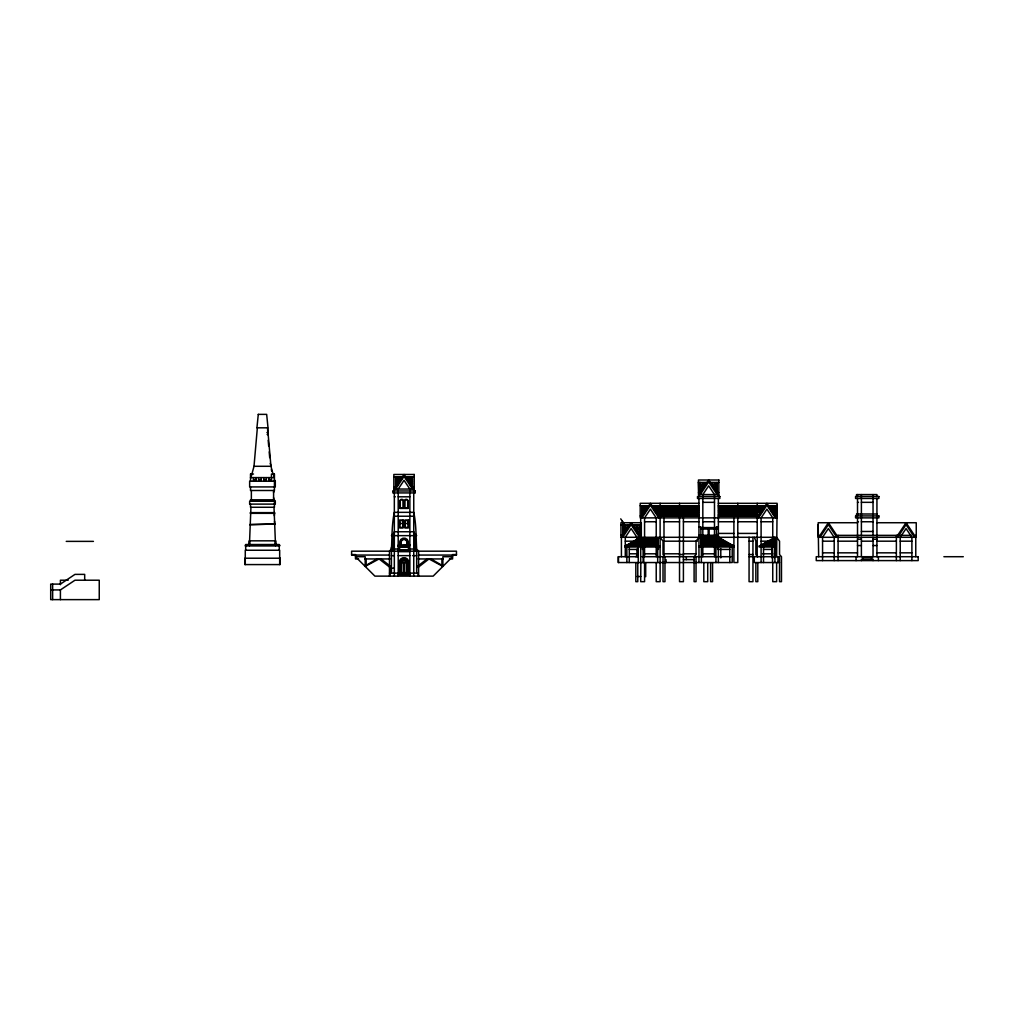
<?xml version="1.0" encoding="UTF-8"?>
<svg xmlns="http://www.w3.org/2000/svg" width="1014" height="1014" viewBox="0 0 1014 1014"><rect width="100%" height="100%" fill="white"/><g stroke="black" fill="none" stroke-linecap="round" stroke-linejoin="round"><path stroke-width="1.5" d="M896.389 535.354L896.351 560.603M249.406 545.557L250.94 507.266M250.94 474.032L250.94 477.607L254.007 466.288L257.353 427.819M401.696 573.125L401.785 561.895A2.332 2.332 0 0 1 406.284 561.895L406.386 573.125M390.682 573.125L391.417 568.22L394.332 568.22M391.417 547.256L391.417 549.765C392.114 537.243 391.746 524.517 394.332 512.336L413.75 512.336C416.323 524.276 415.905 536.748 416.665 549.018L418.605 551.185L418.605 576.129M392.874 551.185L392.874 535.646L394.332 531.754L413.75 531.754L415.208 535.646L415.208 549.018L416.665 551.185L416.665 573.125M393.356 490.979L394.332 489.04L394.332 490.979M698.95 494.579L697.974 498.457M393.838 476.897L402.419 476.897L395.625 487.366L395.625 476.897M397.437 485.25L398.781 483.222M401.481 479.191L402.419 476.897M395.625 489.04L404.041 476.415L412.457 489.04M620.936 535.354L622.71 535.354L631.126 522.73L639.542 535.62L639.542 525.151M620.936 525.151L629.504 525.151L625.473 531.488L622.71 531.488M622.71 537.293L631.126 524.669L639.542 537.293M640.202 515.936L641.989 515.936L650.405 503.312L658.808 516.202L698.95 516.202M640.202 505.733L648.783 505.733L647.439 508.027L641.989 508.027M643.801 514.085L646.488 510.042M641.989 517.875L650.405 505.251L658.808 517.875M698.469 492.627L700.243 492.627L708.659 480.002L717.075 492.627L718.85 492.627M700.243 494.579L708.659 481.954L717.075 494.579M718.368 516.202L758.497 516.202L765.304 505.999L718.368 505.733M760.323 514.085L763.01 510.042M758.497 517.875L766.914 505.251L775.33 517.875M819.971 537.293L828.375 524.669L836.791 537.293M897.644 535.354L906.06 522.73L914.476 535.354L916.25 535.354M897.644 537.293L906.06 524.669L914.476 537.293M391.417 573.011L391.417 551.185L392.874 549.018L398.21 549.018M391.417 535.646L392.874 533.706M639.238 539.233L640.696 537.293M698.95 537.293L696.035 541.184L696.035 554.544L694.096 556.711L694.096 581.668L696.035 581.668L696.035 556.711L730.993 556.711M391.417 549.018L389.477 551.185L389.477 576.129M635.829 556.711L637.781 554.544M417.793 566.116L427.046 558.942M417.996 567.472L428.985 558.942L442.877 566.42L442.877 556.711L452.586 556.711L433.168 576.129L374.901 576.129L355.483 556.711L365.192 556.711L365.192 566.42L379.084 558.942L390.073 567.472M50.7 589.92L60.409 589.92L74.973 580.211L99.245 580.211L99.245 599.629L50.7 599.629L50.7 584.102L60.409 584.102L74.973 574.38L84.682 574.38L84.682 580.211M414.232 476.897L405.651 476.897L406.589 479.191M622.343 521.272L623.306 523.579M651.609 505.999L698.95 505.733M641.317 525.151L632.736 525.151L633.687 527.445M658.416 516.202L698.95 515.936M709.863 482.702L718.85 482.436M639.137 535.62L641.317 535.354M777.117 505.733L768.536 505.733L769.474 508.027M774.924 516.202L777.117 515.936M366.168 565.305L377.145 558.942M625.093 546.039L639.72 537.826M625.879 546.039L639.72 538.269L658.162 538.269M626.855 546.039L640.696 538.814M759.321 546.039L773.961 537.826M760.12 546.039L774.924 538.269M761.096 546.039L772.668 539.537M774.924 539.233L774.442 557.877M267.671 428.783L267.683 434.524M270.852 465.325L270.206 463.436M274.35 515.72L274.655 512.628L250.293 512.628L250.293 513.337L274.655 513.337L274.224 512.628M274.566 521.209L274.68 524.618M267.024 432.572L267.696 432.572M267.189 434.512L267.861 434.512M254.007 466.288L270.941 466.288L273.02 473.969M253.5 474.032L250.509 474.032L250.509 481.194M395.625 477.163L402.419 477.163M405.651 476.897L412.457 477.163M250.509 477.607L274.008 477.607L274.008 474.032M395.625 479.191L401.075 479.191M406.994 479.191L412.457 479.191M253.5 479.761L256.06 479.761M258.621 479.761L261.194 479.761M263.754 479.761L266.314 479.761M268.887 479.761L271.448 479.761M274.439 479.761L274.87 481.194M395.625 481.206L399.731 481.206M408.35 481.206L412.457 481.206M698.469 481.954L698.95 496.518M698.469 482.436L707.442 482.702M700.243 482.702L707.037 482.436M717.075 482.702L710.269 482.436M395.625 483.222L398.375 483.222M409.694 483.222L412.457 483.222M700.243 484.717L705.693 484.717M717.075 484.717L711.625 484.717L712.969 486.745L717.075 486.745M395.625 485.25L397.032 485.25M412.457 485.25L411.24 485.25L411.24 483.222M700.243 486.745L704.35 486.745M393.838 487.1L395.625 487.1L404.041 474.476L412.457 487.1L414.232 487.1M700.243 488.761L703.006 488.761M714.312 488.761L717.075 488.761M700.243 490.776L701.65 490.776M717.075 490.776L715.656 490.776L717.075 492.905L717.075 482.436M273.59 492.652L273.805 490.497M394.332 496.809L395.295 496.809M398.21 496.809L409.859 496.809M273.59 497.671L274.008 499.813M702.829 502.336L714.49 502.336M857.514 502.336L858.478 502.336M861.393 502.336L873.041 502.336M698.95 503.312L640.202 503.312L640.202 517.875L777.117 517.875L777.117 503.312L718.368 503.312M777.117 505.251L776.623 556.711M641.989 505.999L648.783 505.999M698.95 505.999L652.015 505.733M718.368 505.999L765.304 505.999M775.33 505.999L768.536 505.733M653.358 508.027L698.95 508.039M718.368 508.039L763.96 508.027M769.88 508.027L775.33 508.027M641.989 510.042L646.095 510.042L641.989 516.202L641.989 505.733M654.714 510.042L698.95 510.08M718.368 510.08L762.604 510.042M771.223 510.042L775.33 510.042M641.989 512.057L644.739 512.057M656.058 512.057L698.95 512.108M718.368 512.108L761.261 512.057M772.567 512.057L775.33 512.057M876.933 513.997L856.538 513.997L856.538 515.936M641.989 514.085L643.396 514.085M657.402 514.085L698.95 514.149M718.368 514.149L759.917 514.085M773.923 514.085L775.33 514.085M718.368 515.936L758.903 516.202M394.332 516.227L413.75 516.227M644.574 521.754L656.223 521.754M663.993 521.754L679.532 521.754M683.411 521.754L698.95 521.754M702.829 521.754L714.49 521.754M718.368 521.754L733.908 521.754M737.786 521.754L757.205 521.754M761.096 521.754L772.744 521.754M857.514 521.754L858.478 521.754M861.393 521.754L873.041 521.754M857.514 522.73L818.184 522.73L818.184 537.293L916.25 537.293L916.25 522.73L876.933 522.73M399.858 523.503L402.773 523.503M405.207 523.503L408.11 523.503M818.184 524.669L818.666 556.711M622.71 525.429L629.504 525.429M639.542 525.429L632.736 525.151M698.95 527.103L700.889 527.103L700.889 536.33M718.368 527.103L716.429 527.103L716.429 536.33M622.71 527.445L628.16 527.445M634.092 527.445L639.542 527.445M700.889 527.584L716.429 527.584M717.785 527.584L717.012 527.103M700.889 529.042L716.429 529.042M717.012 529.042L717.785 529.042L717.785 527.103M622.71 529.46L626.817 529.46M635.436 529.46L639.542 529.46M636.779 531.488L639.542 531.488M861.393 531.475L873.041 531.475M718.368 533.415L733.908 533.415M737.786 533.415L757.205 533.415M622.71 533.503L624.13 533.503L622.71 535.62L622.71 525.151M638.123 533.503L639.542 533.503M698.95 535.354L718.368 535.354M818.184 535.354L819.971 535.354L828.375 522.73L836.791 535.354L911.409 535.354M392.874 535.646L415.208 535.646M702.829 535.646L714.49 535.646M698.95 536.33L718.368 536.33M660.114 537.826L658.162 537.826L658.162 546.039M698.95 537.826L700.889 537.826L700.889 546.039M700.889 538.269L719.344 538.269L733.173 546.039M718.368 538.814L719.344 538.814L719.344 537.293M774.924 538.814L773.961 538.814L773.961 537.293M857.514 539.233L861.393 539.233M873.041 539.233L876.933 539.233M637.185 539.689L658.162 539.689M700.889 539.689L721.879 539.689M771.413 539.689L774.924 539.689M625.296 541.184L634.042 541.184M634.637 541.121L658.162 541.121M663.993 541.184L697.391 541.184M700.889 541.121L724.414 541.121M749.067 541.184L752.946 541.184M761.096 541.184L774.924 541.121M822.557 541.184L834.205 541.184M838.084 541.184L857.514 541.184M861.393 541.184L873.041 541.184M876.933 541.184L896.351 541.184M900.229 541.184L911.89 541.184M66.24 541.375L93.427 541.375M632.102 542.541L658.162 542.541M700.889 542.541L726.962 542.541M766.331 542.541L774.924 542.541M629.555 543.973L658.162 543.973M700.889 543.973L729.497 543.973M763.796 543.973L774.924 543.973M398.21 545.063L409.859 545.063M627.02 545.393L658.162 545.393M700.889 545.393L732.045 545.393M761.261 545.393L774.924 545.393M857.514 545.545L861.393 545.545M873.041 545.545L876.933 545.545M660.114 546.039L624.916 546.039L624.916 547.002L660.114 547.002M698.95 546.039L734.149 546.039L734.149 547.002L698.95 547.002M774.924 546.039L759.144 546.039L759.144 547.002L774.924 547.002M409.859 549.018L415.208 549.018M629.276 549.436L637.781 549.436M718.368 549.436L729.776 549.436M763.517 549.436L772.009 549.436M389.883 551.185L351.604 551.185L351.604 555.064L389.275 555.064M391.417 551.185L416.665 551.185M418.186 551.185L456.465 551.185L456.465 555.064L418.795 555.064M398.21 551.667L409.859 551.667M822.557 552.833L834.205 552.833M838.084 552.833L857.514 552.833M876.933 552.833L896.351 552.833M900.229 552.833L911.89 552.833M629.669 553.796L636.957 553.796M644.574 553.796L656.223 553.796M663.993 553.796L679.532 553.796M683.411 553.796L695.845 553.796M702.829 553.796L714.49 553.796M762.541 553.796L772.744 553.796M351.604 554.582L355.483 554.582L355.483 558.942L358.614 558.942M456.465 554.582L452.586 554.582L452.586 558.942L449.456 558.942M679.532 554.544L683.411 554.544M749.067 554.544L752.946 554.544M391.417 555.647L394.332 555.647M398.21 555.647L409.859 555.647M412.584 555.647L416.665 555.647M637.844 556.711L618.21 556.711L618.21 562.542L732.209 562.542L732.209 547.002M641.989 556.711L695.845 556.711M749.067 556.711L779.538 556.711L779.538 581.668L781.477 581.668L781.477 556.711L779.538 554.544L779.538 541.184L776.623 537.293L620.936 537.293L620.936 522.73L641.317 522.73L641.317 537.293M943.882 556.711L963.3 556.711M862.851 557.497L871.584 557.497M364.888 558.942L389.946 558.942M418.136 558.942L443.194 558.942M683.411 559.627L694.463 559.627M401.696 562.2L406.386 562.2M401.696 562.593L406.386 562.593M779.538 562.542L754.289 562.542L754.289 556.711M401.696 572.631L406.386 572.631M389.477 573.125L418.11 573.125L418.11 576.129M398.21 574.634L409.859 574.634M636.957 576.51L640.835 576.51M68.179 580.211L60.409 580.211L60.409 584.698M719.344 537.826L733.971 546.039M720.624 539.537L732.209 546.039M430.937 558.942L441.901 565.305M381.023 558.942L390.276 566.116M757.8 556.711L755.861 554.544L755.861 541.184L754.403 537.293M660.114 537.293L663.017 541.184L663.017 554.544L664.969 556.711L664.969 581.668L663.017 581.668L663.017 556.711M415.208 533.706L416.665 535.646M770.817 510.042L773.517 514.085M654.309 510.042L656.996 514.085M636.374 531.488L637.717 533.503M620.733 518.851L624.041 523.82M405.651 477.163L412.457 487.366L412.457 476.897M409.288 483.222L410.632 485.25M719.344 496.518L718.368 494.579L718.368 496.518M271.321 469.545L271.815 471.358M267.582 427.819L270.941 466.288M268.19 440.304L268.685 446.084M269.192 451.876L269.699 457.656M274.008 507.266L275.529 545.557M406.893 573.125L406.766 561.769A2.827 2.827 0 0 0 401.303 561.769L401.202 573.125M915.769 537.293L915.769 556.711M911.89 560.603L911.89 537.293L906.06 528.56L900.229 537.293L900.229 560.603M878.39 556.711L878.39 560.603M876.933 496.518L876.933 494.579L856.538 494.579L856.538 496.518M876.933 498.457L876.933 516.38M876.933 517.875L876.933 556.711M873.041 494.579L873.041 535.354M873.041 537.293L873.041 556.711M873.041 560.603L873.041 559.234L861.393 559.234L861.393 560.603M871.584 556.711L871.584 559.234M862.851 556.711L862.851 559.234M861.393 494.579L861.393 535.354M861.393 537.293L861.393 556.711M857.514 494.579L857.514 496.518M857.514 498.457L857.514 515.936M857.514 517.875L857.514 556.711M856.057 556.711L856.057 560.603M838.084 535.354L838.084 560.603M834.205 560.603L834.205 537.293L828.375 528.56L822.557 537.293L822.557 560.603M777.991 556.711L777.991 562.542M776.623 562.947L776.623 581.668L772.744 581.668L772.744 562.947M775.33 505.733L775.33 516.202L766.914 503.312L758.497 516.202M774.924 537.293L774.924 562.542M774.113 508.027L774.113 510.042M774.113 512.057L774.113 514.085M773.467 539.689L773.467 541.121M773.467 542.541L773.467 543.973M773.467 545.393L773.467 546.039M772.909 505.999L772.909 508.027M772.909 510.042L772.909 512.057M772.744 537.293L772.744 517.875L766.914 509.142L761.096 517.875L761.096 562.542M772.503 545.646L772.503 562.542M772.009 541.121L772.009 542.541M772.009 543.973L772.009 545.393M772.009 547.002L772.009 557.877M771.692 508.027L771.692 510.042M770.475 505.999L770.475 508.027M770.551 540.17L770.551 541.121M770.551 542.541L770.551 543.973M770.551 545.393L770.551 546.039M769.106 541.121L769.106 542.541M769.106 543.973L769.106 545.393M767.649 542.541L767.649 543.973M767.649 545.393L767.649 546.039M766.191 543.973L766.191 545.393M764.987 543.301L764.987 543.973M764.733 545.393L764.733 546.039M763.517 545.646L763.517 562.542M763.352 505.999L763.352 508.027M763.276 544.264L763.276 545.393M762.148 508.027L762.148 510.042M762.262 545.393L762.262 546.039M760.931 505.999L760.931 508.027M760.931 510.042L760.931 512.057M759.714 508.027L759.714 510.042M759.714 512.057L759.714 514.085M758.497 505.733L758.497 508.027M758.497 510.042L758.497 512.057M757.8 562.947L757.8 581.668L755.861 581.668L755.861 562.947M757.205 503.312L757.205 556.711M756.723 515.936L756.723 517.875M756.444 508.039L756.444 510.08M756.444 512.108L756.444 514.149M755.227 505.999L755.227 508.039M755.227 510.08L755.227 512.108M755.227 514.149L755.227 516.202M753.998 508.039L753.998 510.08M753.998 512.108L753.998 514.149M752.946 537.293L752.946 581.668L749.067 581.668L749.067 537.293M752.781 505.999L752.781 508.039M752.781 510.08L752.781 512.108M752.781 514.149L752.781 516.202M751.551 508.039L751.551 510.08M751.551 512.108L751.551 514.149M750.335 505.999L750.335 508.039M750.335 510.08L750.335 512.108M750.335 514.149L750.335 516.202M749.105 508.039L749.105 510.08M749.105 512.108L749.105 514.149M747.888 505.999L747.888 508.039M747.888 510.08L747.888 512.108M747.888 514.149L747.888 516.202M746.659 508.039L746.659 510.08M746.659 512.108L746.659 514.149M745.442 505.999L745.442 508.039M745.442 510.08L745.442 512.108M745.442 514.149L745.442 516.202M744.213 508.039L744.213 510.08M744.213 512.108L744.213 514.149M742.996 505.999L742.996 508.039M742.996 510.08L742.996 512.108M742.996 514.149L742.996 516.202M741.766 508.039L741.766 510.08M741.766 512.108L741.766 514.149M740.55 505.999L740.55 508.039M740.55 510.08L740.55 512.108M740.55 514.149L740.55 516.189M739.32 508.039L739.32 510.08M739.32 512.108L739.32 514.149M738.103 505.999L738.103 508.039M738.103 510.08L738.103 512.108M738.103 514.149L738.103 516.189M737.786 503.312L737.786 562.542L733.908 562.542L733.908 517.875M737.026 508.039L737.026 510.08M737.026 512.108L737.026 514.149M735.809 505.999L735.809 508.039M735.809 510.08L735.809 512.108M735.809 514.149L735.809 516.202M734.58 508.039L734.58 510.08M734.58 512.108L734.58 514.149M733.363 505.999L733.363 508.039M733.363 510.08L733.363 512.108M733.363 514.149L733.363 516.202M732.133 508.039L732.133 510.08M732.133 512.108L732.133 514.149M730.917 505.999L730.917 508.039M730.917 510.08L730.917 512.108M730.917 514.149L730.917 516.202M731.031 545.393L731.031 546.039M730.017 544.264L730.017 545.393M729.687 508.039L729.687 510.08M729.687 512.108L729.687 514.149M729.776 545.646L729.776 562.542M728.559 545.393L728.559 546.039M728.47 505.999L728.47 508.039M728.47 510.08L728.47 512.108M728.47 514.149L728.47 516.202M728.306 543.301L728.306 543.973M727.241 508.039L727.241 510.08M727.241 512.108L727.241 514.149M727.101 543.973L727.101 545.393M726.024 505.999L726.024 508.039M726.024 510.08L726.024 512.108M726.024 514.149L726.024 516.202M725.644 542.541L725.644 543.973M725.644 545.393L725.644 546.039M724.795 508.039L724.795 510.08M724.795 512.108L724.795 514.149M724.199 541.121L724.199 542.541M724.199 543.973L724.199 545.393M723.578 505.999L723.578 508.039M723.578 510.08L723.578 512.108M723.578 514.149L723.578 516.202M722.741 540.17L722.741 541.121M722.741 542.541L722.741 543.973M722.741 545.393L722.741 546.039M722.348 508.039L722.348 510.08M722.348 512.108L722.348 514.149M721.284 541.121L721.284 542.541M721.284 543.973L721.284 545.393M721.131 505.999L721.131 508.039M721.131 510.08L721.131 512.108M721.131 514.149L721.131 516.189M720.789 548.561L720.789 557.877M719.902 508.039L719.902 510.08M719.902 512.108L719.902 514.149M719.826 539.689L719.826 541.121M719.826 542.541L719.826 543.973M719.826 545.393L719.826 546.039M718.673 505.999L718.673 508.039M718.673 510.08L718.673 512.108M718.673 514.149L718.673 516.189M718.368 498.457L718.368 562.542M717.633 547.002L717.633 549.436M716.911 539.689L716.911 541.121M716.911 542.541L716.911 543.973M716.911 545.393L716.911 546.039M715.859 484.717L715.859 486.745M715.859 488.761L715.859 490.776M715.935 545.646L715.935 562.542M715.453 538.269L715.453 539.689M715.453 541.121L715.453 542.541M715.453 543.973L715.453 545.393M714.642 482.702L714.642 484.717M714.642 486.745L714.642 488.761M714.49 535.798L714.49 494.579L708.659 485.833L702.829 494.579L702.829 535.798M714.49 545.912L714.49 556.711M713.995 539.689L713.995 541.121M713.995 542.541L713.995 543.973M713.995 545.393L713.995 546.039M713.438 484.717L713.438 486.745M712.538 538.269L712.538 539.689M712.538 541.121L712.538 542.541M712.538 543.973L712.538 545.393M712.563 562.947L712.563 581.668L710.611 581.668L710.611 562.947M712.221 482.702L712.221 484.717M711.08 539.689L711.08 541.121M711.08 542.541L711.08 543.973M711.08 545.393L711.08 546.039M709.623 538.269L709.623 539.689M709.623 541.121L709.623 542.541M709.623 543.973L709.623 545.393M709.141 535.354L709.141 528.167L708.178 528.167L708.178 535.354M708.178 539.689L708.178 541.121M708.178 542.541L708.178 543.973M708.178 545.393L708.178 546.039M707.709 562.947L707.709 581.668L703.817 581.668L703.817 562.947M706.72 538.269L706.72 539.689M706.72 541.121L706.72 542.541M706.72 543.973L706.72 545.393M705.098 482.702L705.098 484.717M705.262 539.689L705.262 541.121M705.262 542.541L705.262 543.973M705.262 545.393L705.262 546.039M703.881 484.717L703.881 486.745M703.805 538.269L703.805 539.689M703.805 541.121L703.805 542.541M703.805 543.973L703.805 545.393M702.829 545.912L702.829 556.711M702.664 482.702L702.664 484.717M702.664 486.745L702.664 488.761M702.347 539.689L702.347 541.121M702.347 542.541L702.347 543.973M702.347 545.393L702.347 546.039M701.46 484.717L701.46 486.745M701.46 488.761L701.46 490.776M701.371 545.646L701.371 562.542M700.243 482.436L700.243 492.905M700.306 527.103L699.533 527.103M698.95 498.457L698.95 562.542M698.19 508.039L698.19 510.08M698.19 512.108L698.19 514.149M696.973 505.999L696.973 508.039M696.973 510.08L696.973 512.108M696.973 514.149L696.973 516.202M695.743 508.039L695.743 510.08M695.743 512.108L695.743 514.149M694.527 505.999L694.527 508.039M694.527 510.08L694.527 512.108M694.527 514.149L694.527 516.202M693.297 508.039L693.297 510.08M693.297 512.108L693.297 514.149M692.068 505.999L692.068 508.039M692.068 510.08L692.068 512.108M692.068 514.149L692.068 516.202M690.851 508.039L690.851 510.08M690.851 512.108L690.851 514.149M689.621 505.999L689.621 508.039M689.621 510.08L689.621 512.108M689.621 514.149L689.621 516.202M688.405 508.039L688.405 510.08M688.405 512.108L688.405 514.149M687.175 505.999L687.175 508.039M687.175 510.08L687.175 512.108M687.175 514.149L687.175 516.202M686.326 556.711L686.326 559.627M685.958 508.039L685.958 510.08M685.958 512.108L685.958 514.149M684.729 505.999L684.729 508.039M684.729 510.08L684.729 512.108M684.729 514.149L684.729 516.202M683.512 508.039L683.512 510.08M683.512 512.108L683.512 514.149M683.411 517.875L683.411 581.668L679.532 581.668L679.532 503.312M682.283 505.999L682.283 508.039M682.283 510.08L682.283 512.108M682.283 514.149L682.283 516.189M681.066 508.039L681.066 510.08M681.066 512.108L681.066 514.149M679.836 505.999L679.836 508.039M679.836 510.08L679.836 512.108M679.836 514.149L679.836 516.189M678.772 508.039L678.772 510.08M678.772 512.108L678.772 514.149M677.542 505.999L677.542 508.039M677.542 510.08L677.542 512.108M677.542 514.149L677.542 516.202M676.325 508.039L676.325 510.08M676.325 512.108L676.325 514.149M675.096 505.999L675.096 508.039M675.096 510.08L675.096 512.108M675.096 514.149L675.096 516.202M673.879 508.039L673.879 510.08M673.879 512.108L673.879 514.149M672.65 505.999L672.65 508.039M672.65 510.08L672.65 512.108M672.65 514.149L672.65 516.202M671.433 508.039L671.433 510.08M671.433 512.108L671.433 514.149M670.203 505.999L670.203 508.039M670.203 510.08L670.203 512.108M670.203 514.149L670.203 516.202M668.986 508.039L668.986 510.08M668.986 512.108L668.986 514.149M667.757 505.999L667.757 508.039M667.757 510.08L667.757 512.108M667.757 514.149L667.757 516.202M666.54 508.039L666.54 510.08M666.54 512.108L666.54 514.149M666.033 559.627L666.033 562.542M665.311 505.999L665.311 508.039M665.311 510.08L665.311 512.108M665.311 514.149L665.311 516.202M664.094 508.039L664.094 510.08M664.094 512.108L664.094 514.149M663.993 517.875L663.993 556.711M662.864 505.999L662.864 508.039M662.864 510.08L662.864 512.108M662.864 514.149L662.864 516.189M661.648 508.039L661.648 510.08M661.648 512.108L661.648 514.149M660.596 515.936L660.596 517.875M660.418 505.999L660.418 508.039M660.418 510.08L660.418 512.108M660.418 514.149L660.418 516.189M660.114 503.312L660.114 562.542M660.114 562.947L660.114 581.668L656.223 581.668L656.223 562.947M658.808 505.733L658.808 508.027M658.808 510.042L658.808 512.057M658.416 547.002L658.416 549.436M657.604 508.027L657.604 510.042M657.604 512.057L657.604 514.085M657.68 545.646L657.68 562.542M656.704 539.689L656.704 541.121M656.704 542.541L656.704 543.973M656.704 545.393L656.704 546.039M656.388 505.999L656.388 508.027M656.388 510.042L656.388 512.057M656.223 537.293L656.223 517.875L650.405 509.142L644.574 517.875L644.574 537.293M656.223 545.912L656.223 556.711M655.259 538.269L655.259 539.689M655.259 541.121L655.259 542.541M655.259 543.973L655.259 545.393M655.171 508.027L655.171 510.042M653.954 505.999L653.954 508.027M653.802 539.689L653.802 541.121M653.802 542.541L653.802 543.973M653.802 545.393L653.802 546.039M652.344 538.269L652.344 539.689M652.344 541.121L652.344 542.541M652.344 543.973L652.344 545.393M650.887 539.689L650.887 541.121M650.887 542.541L650.887 543.973M650.887 545.393L650.887 546.039M649.429 538.269L649.429 539.689M649.429 541.121L649.429 542.541M649.429 543.973L649.429 545.393M647.971 539.689L647.971 541.121M647.971 542.541L647.971 543.973M647.971 545.393L647.971 546.039M646.843 505.999L646.843 508.027M646.514 538.269L646.514 539.689M646.514 541.121L646.514 542.541M646.514 543.973L646.514 545.393M645.626 508.027L645.626 510.042M645.69 562.846L645.69 576.7M645.056 539.689L645.056 541.121M645.056 542.541L645.056 543.973M645.056 545.393L645.056 546.039M644.574 545.912L644.574 556.711M644.574 562.947L644.574 581.668L640.696 581.668L640.835 562.846M644.41 505.999L644.41 508.027M644.41 510.042L644.41 512.057M643.598 538.269L643.598 539.689M643.598 541.121L643.598 542.541M643.598 543.973L643.598 545.393M643.751 556.711L643.751 562.542M643.193 508.027L643.193 510.042M643.193 512.057L643.193 514.085M643.117 545.646L643.117 562.542M642.394 547.002L642.394 549.436M642.141 539.689L642.141 541.121M642.141 542.541L642.141 543.973M642.141 545.393L642.141 546.039M640.696 517.875L640.696 562.542M639.72 537.293L639.72 538.814M639.238 539.689L639.238 541.121M639.238 542.541L639.238 543.973M639.238 545.393L639.238 546.039M638.326 527.445L638.326 529.46M638.326 531.488L638.326 533.503M638.262 545.646L638.262 562.542M637.781 541.121L637.781 542.541M637.781 543.973L637.781 545.393M637.781 547.002L637.781 554.772M637.781 562.947L637.781 581.668L635.829 581.668L635.829 562.947M637.109 525.429L637.109 527.445M637.109 529.46L637.109 531.488M636.957 540.285L636.957 537.293L631.126 528.56L625.296 537.293L625.296 556.711M636.957 549.068L636.957 556.711M636.323 540.17L636.323 541.121M636.323 542.541L636.323 543.973M636.323 545.393L636.323 546.039M635.905 527.445L635.905 529.46M634.865 541.121L634.865 542.541M634.865 543.973L634.865 545.393M634.688 525.429L634.688 527.445M633.408 542.541L633.408 543.973M633.408 545.393L633.408 546.039M631.95 543.973L631.95 545.393M630.759 543.301L630.759 543.973M630.493 545.393L630.493 546.039M629.276 545.646L629.276 562.542M629.035 544.264L629.035 545.393M628.034 545.393L628.034 546.039M627.565 525.429L627.565 527.445M626.855 547.002L626.855 562.542M626.348 527.445L626.348 529.46M625.144 525.429L625.144 527.445M625.144 529.46L625.144 531.488M623.927 527.445L623.927 529.46M623.927 531.488L623.927 533.503M621.417 537.293L621.417 556.711M618.502 556.711L618.502 562.542M441.901 558.942L441.901 566.42M414.713 492.918L413.75 489.04L413.75 490.979M413.75 492.918L413.75 576.129M411.24 479.191L411.24 481.206M410.024 477.163L410.024 479.191M410.024 481.206L410.024 483.222M409.859 576.129L409.859 489.04L404.041 480.294L398.21 489.04L398.21 576.129M408.908 573.125L408.756 561.236A4.88 4.88 0 0 0 399.326 561.236L399.161 573.125M408.807 479.191L408.807 481.206M408.401 546.774L408.274 541.311A4.386 4.386 0 0 0 399.808 541.311L399.668 546.774M408.401 573.125L399.668 573.125M407.767 573.125L407.767 562.504A3.739 3.739 0 0 0 404.041 558.765A3.739 3.739 0 0 0 400.302 562.504L400.302 573.125M407.603 477.163L407.603 479.191M407.438 546.216L407.324 541.565A3.397 3.397 0 0 0 400.745 541.565L400.644 546.216M406.944 545.595L406.944 542.452A2.915 2.915 0 0 0 404.041 539.537A2.915 2.915 0 0 0 401.126 542.452L401.126 545.595M404.333 562.593L404.333 572.631M404.041 562.593L404.041 572.631M403.749 562.593L403.749 572.631M400.479 477.163L400.479 479.191M399.263 479.191L399.263 481.206M398.046 477.163L398.046 479.191M398.046 481.206L398.046 483.222M396.829 479.191L396.829 481.206M396.829 483.222L396.829 485.25M394.332 492.918L394.332 576.129M389.959 573.125L389.959 576.129M366.168 558.942L366.168 566.42M279.674 564.583L279.674 550.247L245.274 550.247L245.274 564.583M279.256 550.247L279.256 544.518L245.692 544.518L245.692 550.247M275.719 545.329L275.719 540.83L249.229 540.83L249.229 545.329M275.352 540.83L275.352 545.545M273.59 490.497L273.59 499.813M271.448 481.194L271.448 474.032L274.439 474.032L274.439 490.497L250.509 490.497L250.509 486.923M268.887 477.607L268.887 481.194M266.314 477.607L266.314 481.194M263.754 477.607L263.754 481.194M261.194 477.607L261.194 481.194M258.621 477.607L258.621 481.194M256.06 477.607L256.06 481.194M253.5 477.607L253.5 481.194M251.358 490.497L251.358 499.813M250.724 512.628L250.724 513.337M250.509 501.246L250.509 499.813L274.439 499.813L274.439 507.266L250.509 507.266L250.509 504.11M249.596 540.83L249.596 545.545M60.409 589.92L60.409 599.629M52.639 584.102L52.639 599.629M258.278 414.371L256.935 427.819L268.013 427.819L266.669 414.371L258.278 414.371M399.846 500.701L399.795 508.432L403.623 508.432L403.559 500.701A1.927 1.927 0 0 0 399.846 500.701M404.409 500.701L404.358 508.432L408.186 508.432L408.122 500.701A1.927 1.927 0 0 0 404.409 500.701M414.232 474.476L393.838 474.476L393.838 489.04L414.232 489.04L414.232 474.476M718.85 480.002L698.469 480.002L698.469 494.579L718.85 494.579L718.85 480.002M275.301 481.194L249.647 481.194L249.647 486.923L275.301 486.923L275.301 481.194M415.208 490.979L392.874 490.979L392.874 492.918L415.208 492.918L415.208 490.979M719.826 496.518L697.493 496.518L697.493 498.457L719.826 498.457L719.826 496.518M878.872 496.518L855.562 496.518L855.562 498.457L878.872 498.457L878.872 496.518M275.301 501.246L249.647 501.246L249.647 504.11L275.301 504.11L275.301 501.246M403.141 507.951L400.277 507.951L400.277 501.195A1.432 1.432 0 0 1 401.709 499.775A1.432 1.432 0 0 1 403.141 501.195L403.141 507.951M407.704 507.951L404.839 507.951L404.839 501.195A1.432 1.432 0 0 1 406.272 499.775A1.432 1.432 0 0 1 407.704 501.195L407.704 507.951M878.872 515.936L855.562 515.936L855.562 517.875L878.872 517.875L878.872 515.936M403.255 520.106L399.377 520.106L399.377 527.876L403.255 527.876L403.255 520.106M408.604 520.106L404.713 520.106L404.713 527.876L408.604 527.876L408.604 520.106M402.773 520.6L399.858 520.6L399.858 527.394L402.773 527.394L402.773 520.6M408.11 520.6L405.207 520.6L405.207 527.394L408.11 527.394L408.11 520.6M275.111 524.048L249.837 524.618L275.111 524.048M279.674 545.24L245.274 545.24L245.274 545.95L279.674 545.95L279.674 545.24M410.353 545.355L397.729 545.836L410.353 545.355M408.439 547.256L399.63 547.256L399.63 549.765L408.439 549.765L408.439 547.256M918.19 556.711L816.245 556.711L816.245 560.603L918.19 560.603L918.19 556.711M280.092 558.22L244.856 558.22L244.856 564.583L280.092 564.583L280.092 558.22"/></g></svg>
